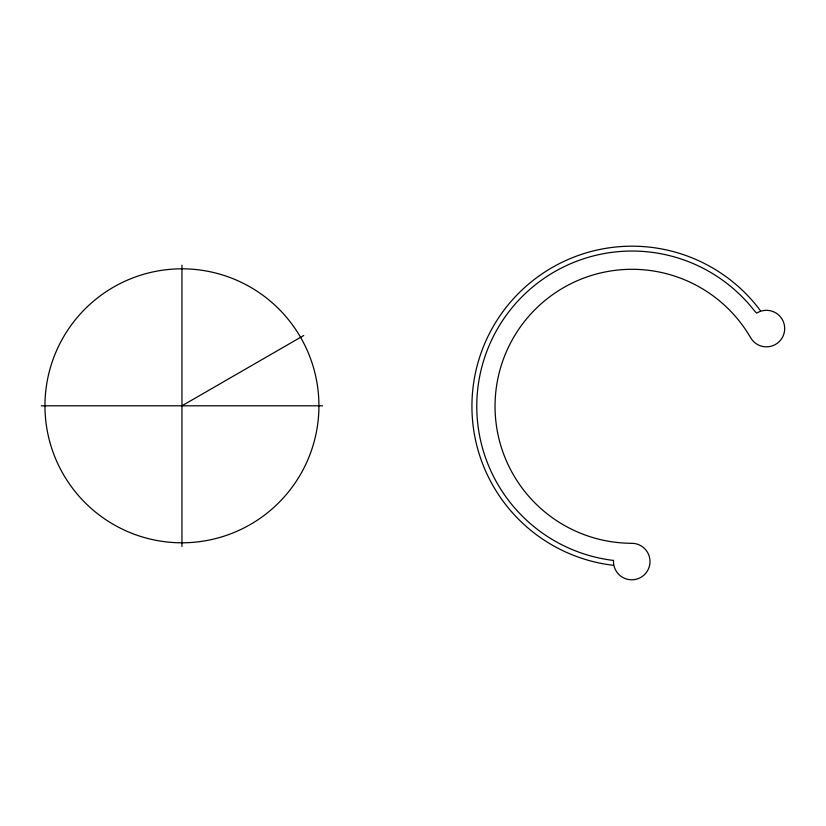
<?xml version="1.0" encoding="UTF-8"?>
<svg xmlns="http://www.w3.org/2000/svg" width="826" height="826" viewBox="0 0 826 826"><rect width="100%" height="100%" fill="white"/><g stroke="black" fill="none" stroke-linecap="round" stroke-linejoin="round"><path stroke-width="1.24" d="M181.947 405.803L303.741 335.49M41.3 405.803L322.584 405.803M612.985 565.252L611.963 565.139A160.11 160.11 0 0 1 492.957 326.972A160.11 160.11 0 0 1 758.547 308.16L760.24 310.431M300.571 337.307L299.869 336.089A136.992 136.992 0 0 0 62.838 338.133A136.992 136.992 0 0 0 182.422 542.796A136.992 136.992 0 0 0 300.571 337.307M181.947 265.167L181.947 546.451M613.512 560.431L613.501 560.689A18.265 18.265 0 0 0 631.653 579.811A18.265 18.265 0 0 0 650 560.885A18.265 18.265 0 0 0 630.31 543.343L627.729 543.219A136.992 136.992 0 0 1 514.123 336.554A136.992 136.992 0 0 1 749.956 336.574L750.122 336.781A18.265 18.265 0 0 0 775.149 344.628A18.265 18.265 0 0 0 782.201 319.363A18.265 18.265 0 0 0 756.73 313.106L754.706 311.134A155.257 155.257 0 0 0 497.169 329.368A155.257 155.257 0 0 0 612.572 560.327L613.512 560.431"/></g></svg>
